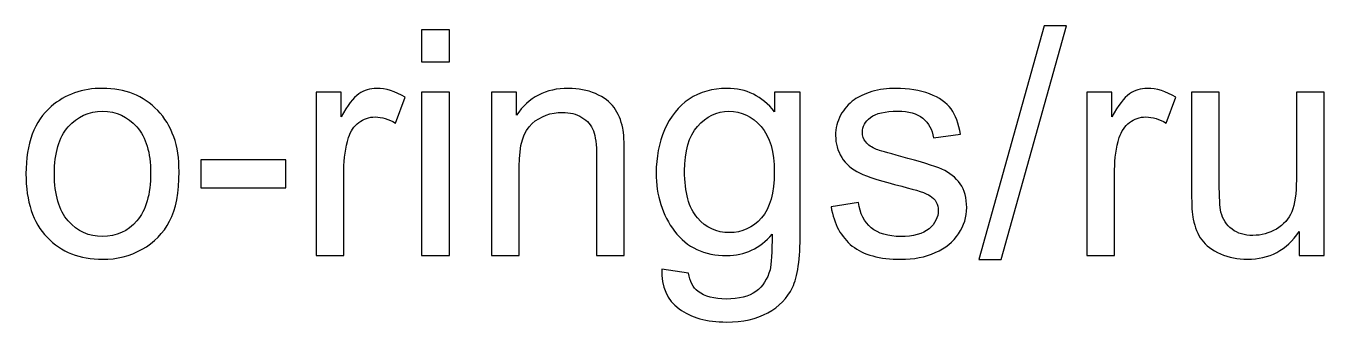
# Model space of a CAD drawing. Header units: centimetres. Extents: x -55.7 to 42.9, y -35.5 to -4.3.
# Drawn here: x -41.07 to -35.84, y -35.48 to -34.29 of the extents above; entities that cross this region are included whole.
import ezdxf

# ---------------------------------------------------------------- set-up
doc = ezdxf.new("R2010")
doc.units = ezdxf.units.CM
doc.header["$MEASUREMENT"] = 0
doc.layers.add('Layer 1', color=7, linetype='Continuous')

msp = doc.modelspace()

# ---------------------------------------------------------------- linework, layer by layer
at = {"layer": 'Layer 1', "color": 250}
for points, knots in [([(-39.47872, -34.42926), (-39.47872, -34.42926), (-39.47872, -34.30078), (-39.47872, -34.30078), (-39.47872, -34.30078), (-39.47872, -34.30078), (-39.36696, -34.30078), (-39.36696, -34.30078), (-39.36696, -34.30078), (-39.36696, -34.30078), (-39.36696, -34.42926), (-39.36696, -34.42926), (-39.36696, -34.42926), (-39.36696, -34.42926), (-39.47872, -34.42926), (-39.47872, -34.42926)], [0, 0, 0, 0, 0.25, 0.25, 0.25, 0.25, 0.5, 0.5, 0.5, 0.5, 0.75, 0.75, 0.75, 0.75, 1, 1, 1, 1]), ([(-37.23315, -35.22534), (-37.23315, -35.22534), (-36.96962, -34.28533), (-36.96962, -34.28533), (-36.96962, -34.28533), (-36.96962, -34.28533), (-36.8803, -34.28533), (-36.8803, -34.28533), (-36.8803, -34.28533), (-36.8803, -34.28533), (-37.14319, -35.22534), (-37.14319, -35.22534), (-37.14319, -35.22534), (-37.14319, -35.22534), (-37.23315, -35.22534), (-37.23315, -35.22534)], [0, 0, 0, 0, 0.25, 0.25, 0.25, 0.25, 0.5, 0.5, 0.5, 0.5, 0.75, 0.75, 0.75, 0.75, 1, 1, 1, 1]), ([(-41.07299, -34.88054), (-41.07299, -34.75862), (-41.03912, -34.66823), (-40.97118, -34.6096), (-40.97118, -34.6096), (-40.91466, -34.56092), (-40.84566, -34.53637), (-40.76417, -34.53637), (-40.76417, -34.53637), (-40.67357, -34.53637), (-40.59949, -34.566), (-40.54213, -34.62548), (-40.54213, -34.62548), (-40.48455, -34.68474), (-40.45598, -34.76666), (-40.45598, -34.87122), (-40.45598, -34.87122), (-40.45598, -34.9561), (-40.46868, -35.02278), (-40.49408, -35.07125), (-40.49408, -35.07125), (-40.51948, -35.11993), (-40.55652, -35.15761), (-40.60499, -35.18449), (-40.60499, -35.18449), (-40.65368, -35.21137), (-40.70659, -35.22471), (-40.76417, -35.22471), (-40.76417, -35.22471), (-40.85624, -35.22471), (-40.93075, -35.19528), (-40.98769, -35.13602), (-40.98769, -35.13602), (-41.04462, -35.07696), (-41.07299, -34.99187), (-41.07299, -34.88054)], [0, 0, 0, 0, 0.1111111, 0.1111111, 0.1111111, 0.1111111, 0.2222222, 0.2222222, 0.2222222, 0.2222222, 0.3333333, 0.3333333, 0.3333333, 0.3333333, 0.4444444, 0.4444444, 0.4444444, 0.4444444, 0.5555556, 0.5555556, 0.5555556, 0.5555556, 0.6666667, 0.6666667, 0.6666667, 0.6666667, 0.7777778, 0.7777778, 0.7777778, 0.7777778, 0.8888889, 0.8888889, 0.8888889, 0.8888889, 1, 1, 1, 1]), ([(-39.90332, -35.20989), (-39.90332, -35.20989), (-39.90332, -34.55139), (-39.90332, -34.55139), (-39.90332, -34.55139), (-39.90332, -34.55139), (-39.80299, -34.55139), (-39.80299, -34.55139), (-39.80299, -34.55139), (-39.80299, -34.55139), (-39.80299, -34.65109), (-39.80299, -34.65109), (-39.80299, -34.65109), (-39.77738, -34.60452), (-39.75367, -34.57362), (-39.73187, -34.5588), (-39.73187, -34.5588), (-39.71028, -34.54399), (-39.68636, -34.53637), (-39.66033, -34.53637), (-39.66033, -34.53637), (-39.62265, -34.53637), (-39.58455, -34.54843), (-39.5456, -34.57235), (-39.5456, -34.57235), (-39.5456, -34.57235), (-39.58413, -34.67607), (-39.58413, -34.67607), (-39.58413, -34.67607), (-39.61122, -34.65977), (-39.63852, -34.65172), (-39.66583, -34.65172), (-39.66583, -34.65172), (-39.69038, -34.65172), (-39.71218, -34.65913), (-39.73166, -34.67374), (-39.73166, -34.67374), (-39.75113, -34.68855), (-39.76489, -34.70887), (-39.77314, -34.73491), (-39.77314, -34.73491), (-39.78563, -34.77449), (-39.79177, -34.81788), (-39.79177, -34.86508), (-39.79177, -34.86508), (-39.79177, -34.86508), (-39.79177, -35.20989), (-39.79177, -35.20989), (-39.79177, -35.20989), (-39.79177, -35.20989), (-39.90332, -35.20989), (-39.90332, -35.20989)], [0, 0, 0, 0, 0.0769231, 0.0769231, 0.0769231, 0.0769231, 0.1538462, 0.1538462, 0.1538462, 0.1538462, 0.2307692, 0.2307692, 0.2307692, 0.2307692, 0.3076923, 0.3076923, 0.3076923, 0.3076923, 0.3846154, 0.3846154, 0.3846154, 0.3846154, 0.4615385, 0.4615385, 0.4615385, 0.4615385, 0.5384615, 0.5384615, 0.5384615, 0.5384615, 0.6153846, 0.6153846, 0.6153846, 0.6153846, 0.6923077, 0.6923077, 0.6923077, 0.6923077, 0.7692308, 0.7692308, 0.7692308, 0.7692308, 0.8461538, 0.8461538, 0.8461538, 0.8461538, 0.9230769, 0.9230769, 0.9230769, 0.9230769, 1, 1, 1, 1]), ([(-39.47872, -35.20989), (-39.47872, -35.20989), (-39.47872, -34.55139), (-39.47872, -34.55139), (-39.47872, -34.55139), (-39.47872, -34.55139), (-39.36696, -34.55139), (-39.36696, -34.55139), (-39.36696, -34.55139), (-39.36696, -34.55139), (-39.36696, -35.20989), (-39.36696, -35.20989), (-39.36696, -35.20989), (-39.36696, -35.20989), (-39.47872, -35.20989), (-39.47872, -35.20989)], [0, 0, 0, 0, 0.25, 0.25, 0.25, 0.25, 0.5, 0.5, 0.5, 0.5, 0.75, 0.75, 0.75, 0.75, 1, 1, 1, 1]), ([(-39.19699, -35.20989), (-39.19699, -35.20989), (-39.19699, -34.55139), (-39.19699, -34.55139), (-39.19699, -34.55139), (-39.19699, -34.55139), (-39.09666, -34.55139), (-39.09666, -34.55139), (-39.09666, -34.55139), (-39.09666, -34.55139), (-39.09666, -34.64495), (-39.09666, -34.64495), (-39.09666, -34.64495), (-39.04819, -34.57256), (-38.97834, -34.53637), (-38.88711, -34.53637), (-38.88711, -34.53637), (-38.84732, -34.53637), (-38.81091, -34.54356), (-38.77768, -34.55774), (-38.77768, -34.55774), (-38.74423, -34.57214), (-38.71947, -34.59076), (-38.70296, -34.61405), (-38.70296, -34.61405), (-38.68624, -34.63712), (-38.67481, -34.66464), (-38.66803, -34.69639), (-38.66803, -34.69639), (-38.66401, -34.71713), (-38.6619, -34.75332), (-38.6619, -34.80497), (-38.6619, -34.80497), (-38.6619, -34.80497), (-38.6619, -35.20989), (-38.6619, -35.20989), (-38.6619, -35.20989), (-38.6619, -35.20989), (-38.77366, -35.20989), (-38.77366, -35.20989), (-38.77366, -35.20989), (-38.77366, -35.20989), (-38.77366, -34.8092), (-38.77366, -34.8092), (-38.77366, -34.8092), (-38.77366, -34.76391), (-38.77789, -34.72983), (-38.78657, -34.70718), (-38.78657, -34.70718), (-38.79525, -34.68474), (-38.8107, -34.66675), (-38.83271, -34.65342), (-38.83271, -34.65342), (-38.85494, -34.63987), (-38.88076, -34.6331), (-38.9106, -34.6331), (-38.9106, -34.6331), (-38.95823, -34.6331), (-38.99908, -34.64834), (-39.03379, -34.67839), (-39.03379, -34.67839), (-39.0683, -34.70866), (-39.08544, -34.76581), (-39.08544, -34.85027), (-39.08544, -34.85027), (-39.08544, -34.85027), (-39.08544, -35.20989), (-39.08544, -35.20989), (-39.08544, -35.20989), (-39.08544, -35.20989), (-39.19699, -35.20989), (-39.19699, -35.20989)], [0, 0, 0, 0, 0.0555556, 0.0555556, 0.0555556, 0.0555556, 0.1111111, 0.1111111, 0.1111111, 0.1111111, 0.1666667, 0.1666667, 0.1666667, 0.1666667, 0.2222222, 0.2222222, 0.2222222, 0.2222222, 0.2777778, 0.2777778, 0.2777778, 0.2777778, 0.3333333, 0.3333333, 0.3333333, 0.3333333, 0.3888889, 0.3888889, 0.3888889, 0.3888889, 0.4444444, 0.4444444, 0.4444444, 0.4444444, 0.5, 0.5, 0.5, 0.5, 0.5555556, 0.5555556, 0.5555556, 0.5555556, 0.6111111, 0.6111111, 0.6111111, 0.6111111, 0.6666667, 0.6666667, 0.6666667, 0.6666667, 0.7222222, 0.7222222, 0.7222222, 0.7222222, 0.7777778, 0.7777778, 0.7777778, 0.7777778, 0.8333333, 0.8333333, 0.8333333, 0.8333333, 0.8888889, 0.8888889, 0.8888889, 0.8888889, 0.9444444, 0.9444444, 0.9444444, 0.9444444, 1, 1, 1, 1]), ([(-38.51119, -35.2645), (-38.51119, -35.2645), (-38.40261, -35.28059), (-38.40261, -35.28059), (-38.40261, -35.28059), (-38.39816, -35.31403), (-38.38546, -35.33837), (-38.36493, -35.35382), (-38.36493, -35.35382), (-38.3372, -35.37436), (-38.29931, -35.38473), (-38.25148, -35.38473), (-38.25148, -35.38473), (-38.19962, -35.38473), (-38.15982, -35.37436), (-38.13167, -35.35382), (-38.13167, -35.35382), (-38.10352, -35.33308), (-38.08468, -35.30408), (-38.07473, -35.26704), (-38.07473, -35.26704), (-38.06881, -35.24418), (-38.06627, -35.19655), (-38.06669, -35.12374), (-38.06669, -35.12374), (-38.11537, -35.1811), (-38.17612, -35.20989), (-38.24894, -35.20989), (-38.24894, -35.20989), (-38.33953, -35.20989), (-38.40959, -35.17729), (-38.45912, -35.11189), (-38.45912, -35.11189), (-38.50865, -35.04669), (-38.53363, -34.96817), (-38.53363, -34.87694), (-38.53363, -34.87694), (-38.53363, -34.81407), (-38.5222, -34.75608), (-38.49955, -34.70295), (-38.49955, -34.70295), (-38.47669, -34.64982), (-38.44367, -34.60876), (-38.40049, -34.57976), (-38.40049, -34.57976), (-38.35731, -34.55097), (-38.30651, -34.53637), (-38.2483, -34.53637), (-38.2483, -34.53637), (-38.17062, -34.53637), (-38.10648, -34.5679), (-38.05611, -34.63077), (-38.05611, -34.63077), (-38.05611, -34.63077), (-38.05611, -34.55139), (-38.05611, -34.55139), (-38.05611, -34.55139), (-38.05611, -34.55139), (-37.95303, -34.55139), (-37.95303, -34.55139), (-37.95303, -34.55139), (-37.95303, -34.55139), (-37.95303, -35.12057), (-37.95303, -35.12057), (-37.95303, -35.12057), (-37.95303, -35.22301), (-37.96361, -35.29583), (-37.98435, -35.33858), (-37.98435, -35.33858), (-38.00531, -35.38134), (-38.03833, -35.41521), (-38.08362, -35.43997), (-38.08362, -35.43997), (-38.12892, -35.46474), (-38.18459, -35.47723), (-38.25084, -35.47723), (-38.25084, -35.47723), (-38.32937, -35.47723), (-38.39287, -35.45945), (-38.44113, -35.4241), (-38.44113, -35.4241), (-38.4896, -35.38875), (-38.51288, -35.33562), (-38.51119, -35.2645)], [0, 0, 0, 0, 0.047619, 0.047619, 0.047619, 0.047619, 0.0952381, 0.0952381, 0.0952381, 0.0952381, 0.1428571, 0.1428571, 0.1428571, 0.1428571, 0.1904762, 0.1904762, 0.1904762, 0.1904762, 0.2380952, 0.2380952, 0.2380952, 0.2380952, 0.2857143, 0.2857143, 0.2857143, 0.2857143, 0.3333333, 0.3333333, 0.3333333, 0.3333333, 0.3809524, 0.3809524, 0.3809524, 0.3809524, 0.4285714, 0.4285714, 0.4285714, 0.4285714, 0.4761905, 0.4761905, 0.4761905, 0.4761905, 0.5238095, 0.5238095, 0.5238095, 0.5238095, 0.5714286, 0.5714286, 0.5714286, 0.5714286, 0.6190476, 0.6190476, 0.6190476, 0.6190476, 0.6666667, 0.6666667, 0.6666667, 0.6666667, 0.7142857, 0.7142857, 0.7142857, 0.7142857, 0.7619048, 0.7619048, 0.7619048, 0.7619048, 0.8095238, 0.8095238, 0.8095238, 0.8095238, 0.8571429, 0.8571429, 0.8571429, 0.8571429, 0.9047619, 0.9047619, 0.9047619, 0.9047619, 0.952381, 0.952381, 0.952381, 0.952381, 1, 1, 1, 1]), ([(-37.82899, -35.01325), (-37.82899, -35.01325), (-37.71871, -34.99589), (-37.71871, -34.99589), (-37.71871, -34.99589), (-37.71257, -35.04013), (-37.69522, -35.074), (-37.66685, -35.09771), (-37.66685, -35.09771), (-37.6387, -35.1212), (-37.59912, -35.13305), (-37.54811, -35.13305), (-37.54811, -35.13305), (-37.49689, -35.13305), (-37.45879, -35.12247), (-37.43402, -35.10173), (-37.43402, -35.10173), (-37.40926, -35.08077), (-37.39677, -35.05622), (-37.39677, -35.02828), (-37.39677, -35.02828), (-37.39677, -35.00288), (-37.40777, -34.98319), (-37.42979, -34.96859), (-37.42979, -34.96859), (-37.44503, -34.95864), (-37.48313, -34.94615), (-37.54388, -34.93091), (-37.54388, -34.93091), (-37.62558, -34.91017), (-37.68252, -34.89239), (-37.71406, -34.87715), (-37.71406, -34.87715), (-37.74559, -34.86212), (-37.76972, -34.84117), (-37.78602, -34.8145), (-37.78602, -34.8145), (-37.80232, -34.78783), (-37.81058, -34.7584), (-37.81058, -34.72623), (-37.81058, -34.72623), (-37.81058, -34.69681), (-37.8038, -34.66972), (-37.79026, -34.64474), (-37.79026, -34.64474), (-37.77692, -34.61955), (-37.75851, -34.59881), (-37.73543, -34.5823), (-37.73543, -34.5823), (-37.71808, -34.5696), (-37.69437, -34.55859), (-37.66453, -34.5497), (-37.66453, -34.5497), (-37.63447, -34.54081), (-37.6023, -34.53637), (-37.56801, -34.53637), (-37.56801, -34.53637), (-37.51636, -34.53637), (-37.47106, -34.54399), (-37.4319, -34.5588), (-37.4319, -34.5588), (-37.39275, -34.57362), (-37.36396, -34.59373), (-37.34533, -34.61913), (-37.34533, -34.61913), (-37.32671, -34.64474), (-37.31401, -34.67861), (-37.30702, -34.72115), (-37.30702, -34.72115), (-37.30702, -34.72115), (-37.41603, -34.73618), (-37.41603, -34.73618), (-37.41603, -34.73618), (-37.42111, -34.70231), (-37.4355, -34.67585), (-37.45921, -34.6568), (-37.45921, -34.6568), (-37.48292, -34.63775), (-37.51657, -34.62823), (-37.55996, -34.62823), (-37.55996, -34.62823), (-37.61119, -34.62823), (-37.6478, -34.6367), (-37.66961, -34.65363), (-37.66961, -34.65363), (-37.69162, -34.67056), (-37.70263, -34.69046), (-37.70263, -34.71311), (-37.70263, -34.71311), (-37.70263, -34.72771), (-37.69797, -34.74062), (-37.68887, -34.75227), (-37.68887, -34.75227), (-37.67977, -34.76433), (-37.66558, -34.77407), (-37.64611, -34.78211), (-37.64611, -34.78211), (-37.63489, -34.78613), (-37.60208, -34.79566), (-37.54747, -34.81047), (-37.54747, -34.81047), (-37.46852, -34.83164), (-37.41349, -34.84879), (-37.38237, -34.86233), (-37.38237, -34.86233), (-37.35105, -34.87567), (-37.32649, -34.89535), (-37.30871, -34.92096), (-37.30871, -34.92096), (-37.29093, -34.94658), (-37.28204, -34.97833), (-37.28204, -35.01643), (-37.28204, -35.01643), (-37.28204, -35.05368), (-37.29305, -35.0886), (-37.31464, -35.12162), (-37.31464, -35.12162), (-37.33644, -35.15443), (-37.36777, -35.17983), (-37.40862, -35.19782), (-37.40862, -35.19782), (-37.44947, -35.21582), (-37.49583, -35.22471), (-37.54747, -35.22471), (-37.54747, -35.22471), (-37.6332, -35.22471), (-37.69839, -35.20693), (-37.74327, -35.17137), (-37.74327, -35.17137), (-37.78814, -35.13581), (-37.81671, -35.0831), (-37.82899, -35.01325)], [0, 0, 0, 0, 0.030303, 0.030303, 0.030303, 0.030303, 0.0606061, 0.0606061, 0.0606061, 0.0606061, 0.0909091, 0.0909091, 0.0909091, 0.0909091, 0.1212121, 0.1212121, 0.1212121, 0.1212121, 0.1515152, 0.1515152, 0.1515152, 0.1515152, 0.1818182, 0.1818182, 0.1818182, 0.1818182, 0.2121212, 0.2121212, 0.2121212, 0.2121212, 0.2424242, 0.2424242, 0.2424242, 0.2424242, 0.2727273, 0.2727273, 0.2727273, 0.2727273, 0.3030303, 0.3030303, 0.3030303, 0.3030303, 0.3333333, 0.3333333, 0.3333333, 0.3333333, 0.3636364, 0.3636364, 0.3636364, 0.3636364, 0.3939394, 0.3939394, 0.3939394, 0.3939394, 0.4242424, 0.4242424, 0.4242424, 0.4242424, 0.4545455, 0.4545455, 0.4545455, 0.4545455, 0.4848485, 0.4848485, 0.4848485, 0.4848485, 0.5151515, 0.5151515, 0.5151515, 0.5151515, 0.5454545, 0.5454545, 0.5454545, 0.5454545, 0.5757576, 0.5757576, 0.5757576, 0.5757576, 0.6060606, 0.6060606, 0.6060606, 0.6060606, 0.6363636, 0.6363636, 0.6363636, 0.6363636, 0.6666667, 0.6666667, 0.6666667, 0.6666667, 0.6969697, 0.6969697, 0.6969697, 0.6969697, 0.7272727, 0.7272727, 0.7272727, 0.7272727, 0.7575758, 0.7575758, 0.7575758, 0.7575758, 0.7878788, 0.7878788, 0.7878788, 0.7878788, 0.8181818, 0.8181818, 0.8181818, 0.8181818, 0.8484848, 0.8484848, 0.8484848, 0.8484848, 0.8787879, 0.8787879, 0.8787879, 0.8787879, 0.9090909, 0.9090909, 0.9090909, 0.9090909, 0.9393939, 0.9393939, 0.9393939, 0.9393939, 0.969697, 0.969697, 0.969697, 0.969697, 1, 1, 1, 1]), ([(-36.79775, -35.20989), (-36.79775, -35.20989), (-36.79775, -34.55139), (-36.79775, -34.55139), (-36.79775, -34.55139), (-36.79775, -34.55139), (-36.69742, -34.55139), (-36.69742, -34.55139), (-36.69742, -34.55139), (-36.69742, -34.55139), (-36.69742, -34.65109), (-36.69742, -34.65109), (-36.69742, -34.65109), (-36.67181, -34.60452), (-36.6481, -34.57362), (-36.6263, -34.5588), (-36.6263, -34.5588), (-36.60471, -34.54399), (-36.58079, -34.53637), (-36.55476, -34.53637), (-36.55476, -34.53637), (-36.51708, -34.53637), (-36.47898, -34.54843), (-36.44003, -34.57235), (-36.44003, -34.57235), (-36.44003, -34.57235), (-36.47856, -34.67607), (-36.47856, -34.67607), (-36.47856, -34.67607), (-36.50565, -34.65977), (-36.53295, -34.65172), (-36.56026, -34.65172), (-36.56026, -34.65172), (-36.58481, -34.65172), (-36.60661, -34.65913), (-36.62609, -34.67374), (-36.62609, -34.67374), (-36.64556, -34.68855), (-36.65932, -34.70887), (-36.66757, -34.73491), (-36.66757, -34.73491), (-36.68006, -34.77449), (-36.6862, -34.81788), (-36.6862, -34.86508), (-36.6862, -34.86508), (-36.6862, -34.86508), (-36.6862, -35.20989), (-36.6862, -35.20989), (-36.6862, -35.20989), (-36.6862, -35.20989), (-36.79775, -35.20989), (-36.79775, -35.20989)], [0, 0, 0, 0, 0.0769231, 0.0769231, 0.0769231, 0.0769231, 0.1538462, 0.1538462, 0.1538462, 0.1538462, 0.2307692, 0.2307692, 0.2307692, 0.2307692, 0.3076923, 0.3076923, 0.3076923, 0.3076923, 0.3846154, 0.3846154, 0.3846154, 0.3846154, 0.4615385, 0.4615385, 0.4615385, 0.4615385, 0.5384615, 0.5384615, 0.5384615, 0.5384615, 0.6153846, 0.6153846, 0.6153846, 0.6153846, 0.6923077, 0.6923077, 0.6923077, 0.6923077, 0.7692308, 0.7692308, 0.7692308, 0.7692308, 0.8461538, 0.8461538, 0.8461538, 0.8461538, 0.9230769, 0.9230769, 0.9230769, 0.9230769, 1, 1, 1, 1]), ([(-35.94198, -35.20989), (-35.94198, -35.20989), (-35.94198, -35.11316), (-35.94198, -35.11316), (-35.94198, -35.11316), (-35.99342, -35.18766), (-36.06305, -35.22471), (-36.15111, -35.22471), (-36.15111, -35.22471), (-36.18984, -35.22471), (-36.22625, -35.2173), (-36.2599, -35.20248), (-36.2599, -35.20248), (-36.29356, -35.18766), (-36.31854, -35.16883), (-36.33483, -35.14639), (-36.33483, -35.14639), (-36.35134, -35.12374), (-36.36277, -35.09622), (-36.36934, -35.06363), (-36.36934, -35.06363), (-36.37378, -35.04161), (-36.37611, -35.0069), (-36.37611, -34.95928), (-36.37611, -34.95928), (-36.37611, -34.95928), (-36.37611, -34.55139), (-36.37611, -34.55139), (-36.37611, -34.55139), (-36.37611, -34.55139), (-36.26456, -34.55139), (-36.26456, -34.55139), (-36.26456, -34.55139), (-36.26456, -34.55139), (-36.26456, -34.91652), (-36.26456, -34.91652), (-36.26456, -34.91652), (-36.26456, -34.97494), (-36.26223, -35.0141), (-36.25779, -35.03442), (-36.25779, -35.03442), (-36.25059, -35.06384), (-36.23577, -35.0867), (-36.21313, -35.10363), (-36.21313, -35.10363), (-36.19027, -35.12035), (-36.16211, -35.12861), (-36.12867, -35.12861), (-36.12867, -35.12861), (-36.09523, -35.12861), (-36.0639, -35.12014), (-36.03448, -35.103), (-36.03448, -35.103), (-36.00506, -35.08585), (-35.98431, -35.06236), (-35.97225, -35.03294), (-35.97225, -35.03294), (-35.95997, -35.0033), (-35.95383, -34.96033), (-35.95383, -34.90424), (-35.95383, -34.90424), (-35.95383, -34.90424), (-35.95383, -34.55139), (-35.95383, -34.55139), (-35.95383, -34.55139), (-35.95383, -34.55139), (-35.84229, -34.55139), (-35.84229, -34.55139), (-35.84229, -34.55139), (-35.84229, -34.55139), (-35.84229, -35.20989), (-35.84229, -35.20989), (-35.84229, -35.20989), (-35.84229, -35.20989), (-35.94198, -35.20989), (-35.94198, -35.20989)], [0, 0, 0, 0, 0.0526316, 0.0526316, 0.0526316, 0.0526316, 0.1052632, 0.1052632, 0.1052632, 0.1052632, 0.1578947, 0.1578947, 0.1578947, 0.1578947, 0.2105263, 0.2105263, 0.2105263, 0.2105263, 0.2631579, 0.2631579, 0.2631579, 0.2631579, 0.3157895, 0.3157895, 0.3157895, 0.3157895, 0.3684211, 0.3684211, 0.3684211, 0.3684211, 0.4210526, 0.4210526, 0.4210526, 0.4210526, 0.4736842, 0.4736842, 0.4736842, 0.4736842, 0.5263158, 0.5263158, 0.5263158, 0.5263158, 0.5789474, 0.5789474, 0.5789474, 0.5789474, 0.6315789, 0.6315789, 0.6315789, 0.6315789, 0.6842105, 0.6842105, 0.6842105, 0.6842105, 0.7368421, 0.7368421, 0.7368421, 0.7368421, 0.7894737, 0.7894737, 0.7894737, 0.7894737, 0.8421053, 0.8421053, 0.8421053, 0.8421053, 0.8947368, 0.8947368, 0.8947368, 0.8947368, 0.9473684, 0.9473684, 0.9473684, 0.9473684, 1, 1, 1, 1]), ([(-40.95826, -34.88054), (-40.95826, -34.96499), (-40.93985, -35.02807), (-40.90302, -35.06998), (-40.90302, -35.06998), (-40.86619, -35.1121), (-40.81983, -35.13305), (-40.76417, -35.13305), (-40.76417, -35.13305), (-40.70871, -35.13305), (-40.66257, -35.11189), (-40.62574, -35.06977), (-40.62574, -35.06977), (-40.58912, -35.02764), (-40.5707, -34.9633), (-40.5707, -34.87694), (-40.5707, -34.87694), (-40.5707, -34.79545), (-40.58912, -34.73364), (-40.62616, -34.69173), (-40.62616, -34.69173), (-40.6632, -34.64982), (-40.70913, -34.62886), (-40.76417, -34.62886), (-40.76417, -34.62886), (-40.81983, -34.62886), (-40.86619, -34.64982), (-40.90302, -34.69152), (-40.90302, -34.69152), (-40.93985, -34.73322), (-40.95826, -34.79629), (-40.95826, -34.88054)], [0, 0, 0, 0, 0.125, 0.125, 0.125, 0.125, 0.25, 0.25, 0.25, 0.25, 0.375, 0.375, 0.375, 0.375, 0.5, 0.5, 0.5, 0.5, 0.625, 0.625, 0.625, 0.625, 0.75, 0.75, 0.75, 0.75, 0.875, 0.875, 0.875, 0.875, 1, 1, 1, 1]), ([(-38.4189, -34.86889), (-38.4189, -34.95525), (-38.40176, -35.01833), (-38.36726, -35.05791), (-38.36726, -35.05791), (-38.33297, -35.09771), (-38.29, -35.11739), (-38.23835, -35.11739), (-38.23835, -35.11739), (-38.18713, -35.11739), (-38.14416, -35.09771), (-38.10945, -35.05834), (-38.10945, -35.05834), (-38.07473, -35.01875), (-38.05738, -34.95695), (-38.05738, -34.87249), (-38.05738, -34.87249), (-38.05738, -34.79185), (-38.07516, -34.7311), (-38.11093, -34.69025), (-38.11093, -34.69025), (-38.1467, -34.6494), (-38.18988, -34.62886), (-38.24026, -34.62886), (-38.24026, -34.62886), (-38.28979, -34.62886), (-38.33191, -34.64897), (-38.36683, -34.6894), (-38.36683, -34.6894), (-38.40155, -34.72962), (-38.4189, -34.78952), (-38.4189, -34.86889)], [0, 0, 0, 0, 0.125, 0.125, 0.125, 0.125, 0.25, 0.25, 0.25, 0.25, 0.375, 0.375, 0.375, 0.375, 0.5, 0.5, 0.5, 0.5, 0.625, 0.625, 0.625, 0.625, 0.75, 0.75, 0.75, 0.75, 0.875, 0.875, 0.875, 0.875, 1, 1, 1, 1]), ([(-40.36856, -34.93705), (-40.36856, -34.93705), (-40.36856, -34.82487), (-40.36856, -34.82487), (-40.36856, -34.82487), (-40.36856, -34.82487), (-40.02545, -34.82487), (-40.02545, -34.82487), (-40.02545, -34.82487), (-40.02545, -34.82487), (-40.02545, -34.93705), (-40.02545, -34.93705), (-40.02545, -34.93705), (-40.02545, -34.93705), (-40.36856, -34.93705), (-40.36856, -34.93705)], [0, 0, 0, 0, 0.25, 0.25, 0.25, 0.25, 0.5, 0.5, 0.5, 0.5, 0.75, 0.75, 0.75, 0.75, 1, 1, 1, 1])]:
    msp.add_open_spline(points, degree=3, knots=knots, dxfattribs=at)

doc.saveas('drawing.dxf')
